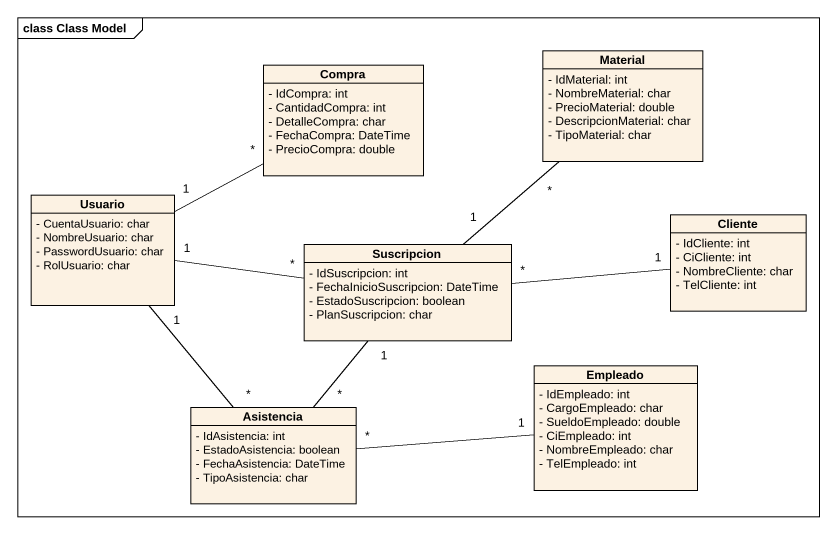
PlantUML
@startuml
mainframe class Class Model
hide circle
hide empty members
skinparam classAttributeIconSize 0
class Compra {
  - IdCompra: int
  - CantidadCompra: int
  - DetalleCompra: char
  - FechaCompra: DateTime
  - PrecioCompra: double
}
class Material {
  - IdMaterial: int
  - NombreMaterial: char
  - PrecioMaterial: double
  - DescripcionMaterial: char
  - TipoMaterial: char
}
class Usuario {
  - CuentaUsuario: char
  - NombreUsuario: char
  - PasswordUsuario: char
  - RolUsuario: char
}
class Cliente {
  - IdCliente: int
  - CiCliente: int
  - NombreCliente: char
  - TelCliente: int
}
class Suscripcion {
  - IdSuscripcion: int
  - FechaInicioSuscripcion: DateTime
  - EstadoSuscripcion: boolean
  - PlanSuscripcion: char
}
class Empleado {
  - IdEmpleado: int
  - CargoEmpleado: char
  - SueldoEmpleado: double
  - CiEmpleado: int
  - NombreEmpleado: char
  - TelEmpleado: int
}
class Asistencia {
  - IdAsistencia: int
  - EstadoAsistencia: boolean
  - FechaAsistencia: DateTime
  - TipoAsistencia: char
}
Usuario "1" -right- "*" Compra
Usuario "1" -right- "*" Suscripcion
Usuario "1" -- "*" Asistencia
Suscripcion "1" -up- "*" Material
Suscripcion "*" -right- "1" Cliente
Suscripcion "1" -- "*" Asistencia
Asistencia "*" -right- "1" Empleado
@enduml
